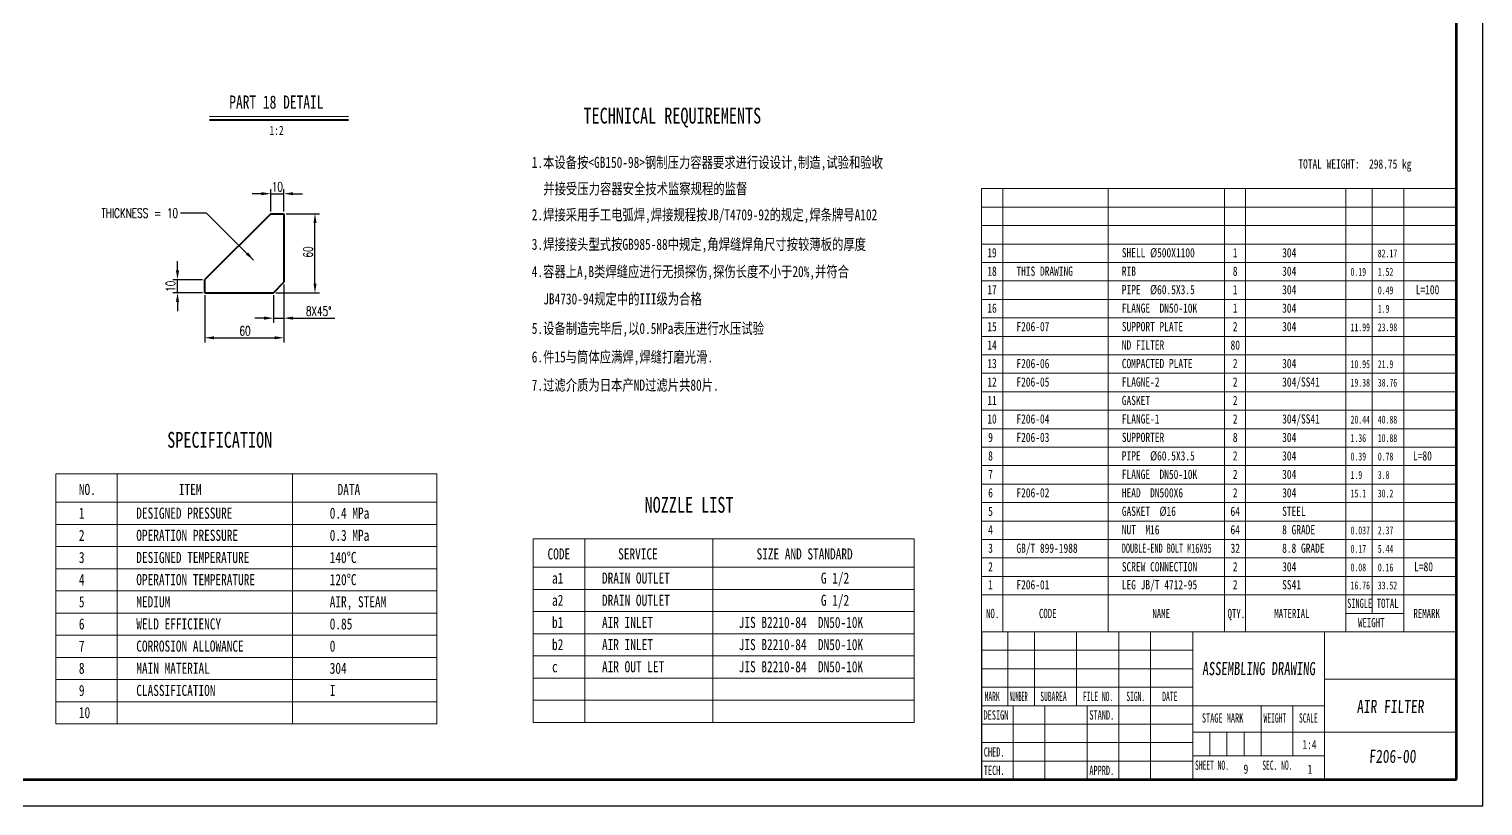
# Model space of a CAD drawing. Header units: millimetres. Extents: x 230 to 3594, y 464 to 2840.
# Drawn here: x 1390 to 3594, y 464 to 1642 of the extents above; entities that cross this region are included whole.
import ezdxf
from ezdxf.enums import TextEntityAlignment as Align

# ---------------------------------------------------------------- set-up
doc = ezdxf.new("R2010")
doc.units = ezdxf.units.MM
for name, color, linetype, lineweight in [('dimension', 2, 'Continuous', 15), ('Text', 2, 'Continuous', 15), ('thin', 3, 'Continuous', 15), ('wide', 7, 'Continuous', 40)]:
    doc.layers.add(name, color=color, linetype=linetype, lineweight=lineweight)
doc.styles.add('L-1', font='SimSun.ttf', dxfattribs={"width": 0.75})
doc.styles.get("Standard").update_dxf_attribs({"font": 'txt.shx', "width": 0.7})
doc.dimstyles.new('ISO-25', dxfattribs={"dimscale": 5.6, "dimtxt": 2.5, "dimasz": 2.5, "dimexe": 1.25, "dimexo": 0.625, "dimtad": 1, "dimdec": 3, "dimdsep": 46, "dimtxsty": 'Standard', "dimcen": 2.5, "dimazin": 2, "dimtfac": 1, "dimtdec": 3, "dimtmove": 0, "dimatfit": 3, "dimfxl": 0, "dimarcsym": 0})

# ---------------------------------------------------------------- blocks, each defined once
blk = doc.blocks.new('BTL')
at = {"layer": 'thin'}
for p, q in [((0, 0), (0, 168)), ((0, 168), (180, 168)), ((8, 0), (8, 168)), ((48, 0), (48, 168)), ((92, 0), (92, 168)), ((100, 0), (100, 168)), ((138, 0), (138, 168)), ((148, 7), (148, 168)), ((160, 0), (160, 168)), ((0, 161), (180, 161)), ((0, 154), (180, 154)), ((0, 147), (180, 147)), ((0, 140), (180, 140)), ((0, 133), (180, 133)), ((0, 126), (180, 126)), ((0, 119), (180, 119)), ((0, 112), (180, 112)), ((0, 105), (180, 105)), ((0, 98), (180, 98)), ((0, 91), (180, 91)), ((0, 84), (180, 84)), ((0, 77), (180, 77)), ((0, 70), (180, 70)), ((0, 63), (180, 63)), ((0, 56), (180, 56)), ((0, 49), (180, 49)), ((0, 42), (180, 42)), ((0, 35), (180, 35)), ((0, 28), (180, 28)), ((0, 21), (180, 21)), ((0, 14), (180, 14)), ((138, 7), (160, 7)), ((0, 0), (180, 0))]:
    blk.add_line(p, q, dxfattribs=at)
at = {"layer": 'Text', "style": 'L-1'}
for s, width, p in [('SINGLE', 0.6, (138.55, 9.04)), ('TOTAL', 0.7, (149.74, 9.04)), ('NO.', 0.7, (1.69, 5.2)), ('CODE', 0.7, (21.75, 5.2)), ('NAME', 0.7, (64.74, 5.2)), ('QTY.', 0.7, (93.23, 5.2)), ('MATERIAL', 0.7, (110.94, 5.2)), ('REMARK', 0.7, (163.69, 5.2)), ('WEIGHT', 0.7, (142.68, 1.76))]:
    blk.add_text(s, height=3.5, dxfattribs=dict(at, width=width)).set_placement(p)
blk = doc.blocks.new('A1-H')
at = {"lineweight": 60}
for p, q in [((806, -574), (806, 0)), ((0, -574), (806, -574))]:
    blk.add_line(p, q, dxfattribs=at)
blk.add_line((626, -518), (626, -574))
at = {"lineweight": 15}
for p, q in [((806, -518), (626, -518)), ((636, -518), (636, -546)), ((646, -518), (646, -546)), ((662, -518), (662, -546)), ((678, -518), (678, -546)), ((690, -518), (690, -546)), ((706, -518), (706, -574)), ((756, -518), (756, -574)), ((626, -525), (706, -525)), ((626, -532), (706, -532)), ((626, -539), (706, -539)), ((756, -536), (806, -536)), ((626, -546), (756, -546)), ((638, -546), (638, -574)), ((650, -546), (650, -574)), ((666, -546), (666, -574)), ((678, -546), (678, -574)), ((690, -546), (690, -574)), ((732, -546), (732, -565)), ((744, -546), (744, -565)), ((626, -553), (706, -553)), ((706, -556), (756, -556)), ((712.5, -556), (712.5, -565)), ((719, -556), (719, -565)), ((725.5, -556), (725.5, -565)), ((756, -556), (806, -556)), ((626, -560), (706, -560)), ((626, -567), (706, -567)), ((706, -565), (756, -565))]:
    blk.add_line(p, q, dxfattribs=at)
blk.add_lwpolyline([(-25, -584), (816, -584), (816, 10), (-25, 10)], close=True)
at = {"style": 'L-1'}
for s, width, p in [('MARK', 0.5, (627.15, -544.24)), ('NUMBER', 0.4, (636.6, -544.24)), ('SUBAREA', 0.5, (648.25, -544.24)), ('FILE NO.', 0.5, (664.45, -544.24)), ('SIGN.', 0.5, (680.85, -544.24)), ('DATE', 0.5, (694.47, -544.24)), ('DESIGN', 0.55, (626.73, -551.28)), ('STAND.', 0.55, (666.84, -551.28)), ('STAGE MARK', 0.55, (709.49, -552.41)), ('WEIGHT', 0.5, (732.85, -552.41)), ('SCALE', 0.5, (746.29, -552.41)), ('CHED.', 0.55, (626.84, -565.28)), ('SHEET NO.', 0.5, (706.91, -570.31)), ('SEC. NO.', 0.5, (732.4, -570.31)), ('TECH.', 0.55, (626.84, -572.28)), ('APPRD.', 0.55, (666.84, -572.28))]:
    blk.add_text(s, height=3.5, dxfattribs=dict(at, width=width)).set_placement(p)
at = {"style": 'L-1', "oblique": 3, "width": 0.75}
for tag, p in [('001', (728.97, -531.34)), ('NAME', (780.95, -546.3)), ('DRAWINGNO.', (781.74, -565.21))]:
    blk.add_attdef(tag, text='', height=5, dxfattribs=at).set_placement(p, align=Align.MIDDLE)
at = {"style": 'L-1', "width": 0.75}
for tag, p in [('002', (738.44, -560.75)), ('1:X', (750.28, -560.75)), ('003', (726.17, -570.08)), ('004', (750.44, -570.08))]:
    blk.add_attdef(tag, text='', height=3.5, dxfattribs=at).set_placement(p, align=Align.MIDDLE)
blk = doc.blocks.new('*D37')
at = {"layer": 'Defpoints', "color": 0}
for p in [(1776.3, 1392.2), (1756.3, 1361.8), (1776.3, 1361.8)]:
    blk.add_point(p, dxfattribs=at)
at = {"layer": 'dimension', "color": 0, "lineweight": -2}
for p, q in [((1742.3, 1392.2), (1728.3, 1392.2)), ((1756.3, 1365.3), (1756.3, 1399.2)), ((1756.3, 1392.2), (1776.3, 1392.2)), ((1776.3, 1365.3), (1776.3, 1399.2)), ((1790.3, 1392.2), (1804.3, 1392.2))]:
    blk.add_line(p, q, dxfattribs=at)
at = {"layer": 'dimension', "color": 0}
for points in [[(1742.3, 1394.5), (1742.3, 1389.8), (1756.3, 1392.2)], [(1790.3, 1394.5), (1790.3, 1389.8), (1776.3, 1392.2)]]:
    blk.add_solid(points, dxfattribs=at)
at = {"layer": 'dimension', "color": 0, "insert": (1766.3, 1402.7), "char_height": 14, "attachment_point": 5}
blk.add_mtext('10', dxfattribs=at)
blk = doc.blocks.new('*D38')
at = {"layer": 'Defpoints', "color": 0}
for p in [(1615, 1261.8), (1656.3, 1261.8), (1656.3, 1241.8)]:
    blk.add_point(p, dxfattribs=at)
at = {"layer": 'dimension', "color": 0, "lineweight": -2}
for p, q in [((1615, 1275.8), (1615, 1289.8)), ((1652.8, 1261.8), (1608, 1261.8)), ((1615, 1241.8), (1615, 1261.8)), ((1652.8, 1241.8), (1608, 1241.8)), ((1615, 1227.8), (1615, 1213.8))]:
    blk.add_line(p, q, dxfattribs=at)
at = {"layer": 'dimension', "color": 0}
for points in [[(1612.6, 1275.8), (1617.3, 1275.8), (1615, 1261.8)], [(1612.6, 1227.8), (1617.3, 1227.8), (1615, 1241.8)]]:
    blk.add_solid(points, dxfattribs=at)
at = {"layer": 'dimension', "color": 0, "insert": (1604.5, 1251.8), "char_height": 14, "attachment_point": 5, "rotation": 90}
blk.add_mtext('10', dxfattribs=at)
blk = doc.blocks.new('*D39')
at = {"layer": 'Defpoints', "color": 0}
for p in [(1776.3, 1257.8), (1656.3, 1241.8), (1776.3, 1173.7)]:
    blk.add_point(p, dxfattribs=at)
at = {"layer": 'dimension', "color": 0, "lineweight": -2}
for p, q in [((1656.3, 1238.3), (1656.3, 1166.7)), ((1776.3, 1254.3), (1776.3, 1166.7)), ((1670.3, 1173.7), (1762.3, 1173.7))]:
    blk.add_line(p, q, dxfattribs=at)
at = {"layer": 'dimension', "color": 0}
for points in [[(1670.3, 1176), (1670.3, 1171.3), (1656.3, 1173.7)], [(1762.3, 1176), (1762.3, 1171.3), (1776.3, 1173.7)]]:
    blk.add_solid(points, dxfattribs=at)
at = {"layer": 'dimension', "color": 0, "insert": (1717.4, 1184.2), "char_height": 14, "attachment_point": 5}
blk.add_mtext('60', dxfattribs=at)
blk = doc.blocks.new('*D40')
at = {"layer": 'Defpoints', "color": 0}
for p in [(1776.3, 1361.8), (1823.4, 1361.8), (1760.3, 1241.8)]:
    blk.add_point(p, dxfattribs=at)
at = {"layer": 'dimension', "color": 0, "lineweight": -2}
for p, q in [((1779.8, 1361.8), (1830.4, 1361.8)), ((1823.4, 1255.8), (1823.4, 1347.8)), ((1763.8, 1241.8), (1830.4, 1241.8))]:
    blk.add_line(p, q, dxfattribs=at)
at = {"layer": 'dimension', "color": 0}
for points in [[(1821.1, 1347.8), (1825.8, 1347.8), (1823.4, 1361.8)], [(1821.1, 1255.8), (1825.8, 1255.8), (1823.4, 1241.8)]]:
    blk.add_solid(points, dxfattribs=at)
at = {"layer": 'dimension', "color": 0, "insert": (1812.9, 1303.8), "char_height": 14, "attachment_point": 5, "rotation": 90}
blk.add_mtext('60', dxfattribs=at)
blk = doc.blocks.new('*D41')
at = {"layer": 'Defpoints', "color": 0}
for p in [(1760.3, 1241.8), (1776.3, 1254.3), (1776.3, 1203.5)]:
    blk.add_point(p, dxfattribs=at)
at = {"layer": 'dimension', "color": 0, "lineweight": -2}
for p, q in [((1760.3, 1238.3), (1760.3, 1196.5)), ((1776.3, 1250.8), (1776.3, 1196.5)), ((1746.3, 1203.5), (1732.3, 1203.5)), ((1760.3, 1203.5), (1776.3, 1203.5)), ((1790.3, 1203.5), (1853.7, 1203.5))]:
    blk.add_line(p, q, dxfattribs=at)
at = {"layer": 'dimension', "color": 0}
for points in [[(1746.3, 1205.8), (1746.3, 1201.1), (1760.3, 1203.5)], [(1790.3, 1205.8), (1790.3, 1201.1), (1776.3, 1203.5)]]:
    blk.add_solid(points, dxfattribs=at)
at = {"layer": 'dimension', "color": 0, "insert": (1829, 1214), "char_height": 14, "attachment_point": 5}
blk.add_mtext('8X45%%D', dxfattribs=at)

msp = doc.modelspace()

# ---------------------------------------------------------------- linework, layer by layer
at = {"layer": 'thin'}
for p, q in [((1663.5798, 1509.1309), (1874.3849, 1509.1309)), ((2008.1925, 967.4038), (1430.5309, 967.4038)), ((1430.5309, 588.2038), (1430.5309, 967.4038)), ((1523.507, 588.2038), (1523.507, 967.4038)), ((1789.4926, 588.2038), (1789.4926, 967.4038)), ((2008.1925, 588.2038), (2008.1925, 967.4038)), ((2008.1925, 924.2038), (1430.5309, 924.2038)), ((2008.1925, 890.6038), (1430.5309, 890.6038)), ((2154.2529, 590.5244), (2154.2529, 868.9244)), ((2731.9145, 868.9244), (2154.2529, 868.9244)), ((2232.4946, 590.5244), (2232.4946, 868.9244)), ((2426.3217, 590.5244), (2426.3217, 868.9244)), ((2731.9145, 590.5244), (2731.9145, 868.9244)), ((2008.1925, 857.0038), (1430.5309, 857.0038)), ((2008.1925, 823.4038), (1430.5309, 823.4038)), ((2731.9145, 825.7244), (2154.2529, 825.7244)), ((2008.1925, 789.8038), (1430.5309, 789.8038)), ((2731.9145, 792.1244), (2154.2529, 792.1244)), ((2008.1925, 756.2038), (1430.5309, 756.2038)), ((2731.9145, 758.5244), (2154.2529, 758.5244)), ((2008.1925, 722.6038), (1430.5309, 722.6038)), ((2731.9145, 724.9244), (2154.2529, 724.9244)), ((2008.1925, 689.0038), (1430.5309, 689.0038)), ((2731.9145, 691.3244), (2154.2529, 691.3244)), ((2008.1925, 655.4038), (1430.5309, 655.4038)), ((2731.9145, 657.7244), (2154.2529, 657.7244)), ((2008.1925, 621.8038), (1430.5309, 621.8038)), ((2731.9145, 624.1244), (2154.2529, 624.1244)), ((2008.1925, 588.2038), (1430.5309, 588.2038)), ((2731.9145, 590.5244), (2154.2529, 590.5244))]:
    msp.add_line(p, q, dxfattribs=at)
at = {"layer": 'wide'}
for p, q in [((1663.5798, 1504.1309), (1874.3849, 1504.1309)), ((1756.2788, 1361.826), (1656.2788, 1261.826)), ((1756.2788, 1361.826), (1776.2788, 1361.826)), ((1776.2788, 1361.826), (1776.2788, 1257.826)), ((1656.2788, 1241.826), (1656.2788, 1261.826)), ((1760.2788, 1241.826), (1776.2788, 1257.826)), ((1656.2788, 1241.826), (1760.2788, 1241.826))]:
    msp.add_line(p, q, dxfattribs=at)

# ---------------------------------------------------------------- block references
ref = msp.add_blockref('A1-H', (329.8996, 2799.8566), dxfattribs=dict(xscale=4, yscale=4, zscale=4))
ref.add_attrib('NAME', 'AIR FILTER', dxfattribs={"color": 62, "height": 20, "style": 'L-1', "oblique": 3, "width": 0.75}).set_placement((3453.7186, 614.6458), align=Align.MIDDLE)
ref.add_attrib('DRAWINGNO.', 'F206-00', dxfattribs={"color": 62, "height": 20, "style": 'L-1', "oblique": 3, "width": 0.75}).set_placement((3456.8692, 539.0035), align=Align.MIDDLE)
ref.add_attrib('003', '9', dxfattribs={"color": 62, "height": 14, "style": 'L-1', "width": 0.75}).set_placement((3234.5801, 519.5304), align=Align.MIDDLE)
ref.add_attrib('004', '1', dxfattribs={"color": 62, "height": 14, "style": 'L-1', "width": 0.75}).set_placement((3331.6468, 519.5304), align=Align.MIDDLE)
ref.add_attrib('1:X', '1:4', dxfattribs={"color": 62, "height": 14, "style": 'L-1', "width": 0.75}).set_placement((3331.0021, 556.8387), align=Align.MIDDLE)
ref.add_attrib('001', 'ASSEMBLING DRAWING', dxfattribs={"color": 62, "height": 20, "style": 'L-1', "oblique": 3, "width": 0.7}).set_placement((3254.1421, 672.1383), align=Align.MIDDLE)
at = {"layer": 'Text', "xscale": 4, "yscale": 4, "zscale": 4}
msp.add_blockref('BTL', (2833.8996, 727.8566), dxfattribs=at)

# ---------------------------------------------------------------- texts
at = {"layer": 'dimension', "insert": (1615.7926, 1355.7109), "char_height": 14, "attachment_point": 9}
msp.add_mtext('THICKNESS = 10', dxfattribs=at)
at = {"layer": 'Text', "style": 'L-1'}
for s, height, width, p in [('PART 18 DETAIL', 20, 0.75, (1693.4311, 1521.0782)), ('TECHNICAL REQUIREMENTS', 24, 0.75, (2230.4231, 1498.4956)), ('1:2', 14, 0.75, (1754.4138, 1481.2027)), ('1.本设备按<GB150-98>钢制压力容器要求进行设设计,制造,试验和验收', 16.8, 0.75, (2151.9896, 1431.2745)), ('TOTAL WEIGHT:  298.75 kg', 14, 0.75, (3314.1276, 1430.2825)), ('并接受压力容器安全技术监察规程的监督', 16.8, 0.75, (2169.4584, 1391.343)), ('2.焊接采用手工电弧焊,焊接规程按JB/T4709-92的规定,焊条牌号A102', 16.8, 0.75, (2151.9896, 1351.7932)), ('3.焊接接头型式按GB985-88中规定,角焊缝焊角尺寸按较薄板的厚度', 16.8, 0.75, (2151.9896, 1307.0679)), ('19', 14, 0.75, (2842.5444, 1295.6637)), ('SHELL %%C500X1100', 14, 0.75, (3046.4923, 1295.6637)), ('1', 14, 0.75, (3214.7812, 1295.6637)), ('304', 14, 0.75, (3289.5349, 1295.6637)), ('82.17', 12, 0.6, (3434.5553, 1295.6637)), ('4.容器上A,B类焊缝应进行无损探伤,探伤长度不小于20%,并符合', 16.8, 0.75, (2151.9896, 1265.6657)), ('18', 14, 0.75, (2842.5444, 1267.6637)), ('THIS DRAWING', 14, 0.75, (2886.7001, 1267.6637)), ('RIB', 14, 0.75, (3046.4923, 1267.6637)), ('8', 14, 0.75, (3214.7812, 1267.6637)), ('304', 14, 0.75, (3289.5349, 1267.6637)), ('0.19', 12, 0.6, (3393.2753, 1267.6637)), ('1.52', 12, 0.6, (3434.5553, 1267.6637)), ('JB4730-94规定中的III级为合格', 16.8, 0.75, (2169.4584, 1224.2636)), ('17', 14, 0.75, (2842.5444, 1239.6637)), ('PIPE  %%C60.5X3.5', 14, 0.75, (3046.4923, 1239.6637)), ('1', 14, 0.75, (3214.7812, 1239.6637)), ('304', 14, 0.75, (3289.5349, 1239.6637)), ('0.49', 12, 0.6, (3434.5553, 1239.6637)), ('L=100', 14, 0.75, (3492.086, 1239.6637)), ('16', 14, 0.75, (2842.5444, 1211.6637)), ('FLANGE  DN50-10K', 14, 0.75, (3046.4923, 1211.6637)), ('1', 14, 0.75, (3214.7812, 1211.6637)), ('304', 14, 0.75, (3289.5349, 1211.6637)), ('1.9', 12, 0.6, (3434.5553, 1211.6637)), ('5.设备制造完毕后,以0.5MPa表压进行水压试验', 16.8, 0.75, (2151.9896, 1179.5381)), ('15', 14, 0.75, (2842.5444, 1183.6637)), ('F206-07', 14, 0.75, (2886.7001, 1183.6637)), ('SUPPORT PLATE', 14, 0.75, (3046.4923, 1183.6637)), ('2', 14, 0.75, (3214.7812, 1183.6637)), ('304', 14, 0.75, (3289.5349, 1183.6637)), ('11.99', 12, 0.6, (3393.2753, 1183.6637)), ('23.98', 12, 0.6, (3434.5553, 1183.6637)), ('14', 14, 0.75, (2842.5444, 1155.6637)), ('ND FILTER ', 14, 0.75, (3046.4923, 1155.6637)), ('80', 14, 0.75, (3211.3618, 1155.6637)), ('6.件15与筒体应满焊,焊缝打磨光滑.', 16.8, 0.75, (2151.9896, 1136.294)), ('13', 14, 0.75, (2842.5444, 1127.6637)), ('F206-06', 14, 0.75, (2886.7001, 1127.6637)), ('COMPACTED PLATE', 14, 0.75, (3046.4923, 1127.6637)), ('2', 14, 0.75, (3214.7812, 1127.6637)), ('304', 14, 0.75, (3289.5349, 1127.6637)), ('10.95', 12, 0.6, (3393.2753, 1127.6637)), ('21.9', 12, 0.6, (3434.5553, 1127.6637)), ('7.过滤介质为日本产ND过滤片共80片.', 16.8, 0.75, (2151.9896, 1093.5789)), ('12', 14, 0.75, (2842.5444, 1099.6637)), ('F206-05', 14, 0.75, (2886.7001, 1099.6637)), ('FLAGNE-2', 14, 0.75, (3046.4923, 1099.6637)), ('2', 14, 0.75, (3214.7812, 1099.6637)), ('304/SS41', 14, 0.75, (3289.5349, 1099.6637)), ('19.38', 12, 0.6, (3393.2753, 1099.6637)), ('38.76', 12, 0.6, (3434.5553, 1099.6637)), ('11', 14, 0.75, (2842.5444, 1071.6637)), ('GASKET', 14, 0.75, (3046.4923, 1071.6637)), ('2', 14, 0.75, (3214.7812, 1071.6637)), ('FLANGE-1', 14, 0.75, (3046.4923, 1043.6637)), ('304/SS41', 14, 0.75, (3289.5349, 1043.6637)), ('10', 14, 0.75, (2842.5444, 1043.6637)), ('F206-04', 14, 0.75, (2886.7001, 1043.6637)), ('2', 14, 0.75, (3214.7812, 1043.6637)), ('20.44', 12, 0.6, (3393.2753, 1043.6637)), ('40.88', 12, 0.6, (3434.5553, 1043.6637)), ('SPECIFICATION', 24, 0.75, (1599.3552, 1006.9322)), ('9', 14, 0.75, (2843.9026, 1015.6637)), ('F206-03', 14, 0.75, (2886.7001, 1015.6637)), ('SUPPORTER', 14, 0.75, (3046.4923, 1015.6637)), ('8', 14, 0.75, (3214.7812, 1015.6637)), ('304', 14, 0.75, (3289.5349, 1015.6637)), ('1.36', 12, 0.6, (3393.2753, 1015.6637)), ('10.88', 12, 0.6, (3434.5553, 1015.6637)), ('8', 14, 0.75, (2843.9026, 987.6637)), ('PIPE  %%C60.5X3.5', 14, 0.75, (3046.4923, 987.6637)), ('2', 14, 0.75, (3214.7812, 987.6637)), ('304', 14, 0.75, (3289.5349, 987.6637)), ('0.39', 12, 0.6, (3393.2753, 987.6637)), ('0.78', 12, 0.6, (3434.5553, 987.6637)), ('L=80', 14, 0.75, (3487.9339, 987.6637)), ('7', 14, 0.75, (2843.9026, 959.6637)), ('FLANGE  DN50-10K', 14, 0.75, (3046.4923, 959.6637)), ('2', 14, 0.75, (3214.7812, 959.6637)), ('304', 14, 0.75, (3289.5349, 959.6637)), ('1.9', 12, 0.6, (3393.2753, 959.6637)), ('3.8', 12, 0.6, (3434.5553, 959.6637)), ('NO.', 16.8, 0.75, (1465.4555, 935.314)), ('ITEM', 16.8, 0.75, (1617.0176, 935.314)), ('DATA', 16.8, 0.75, (1857.6324, 935.314)), ('NOZZLE LIST', 24, 0.75, (2323.0772, 908.4528)), ('6', 14, 0.75, (2843.9026, 931.6637)), ('F206-02', 14, 0.75, (2886.7001, 931.6637)), ('HEAD  DN500X6', 14, 0.75, (3046.4923, 931.6637)), ('2', 14, 0.75, (3214.7812, 931.6637)), ('304', 14, 0.75, (3289.5349, 931.6637)), ('15.1', 12, 0.6, (3393.2753, 931.6637)), ('30.2', 12, 0.6, (3434.5553, 931.6637)), ('1', 16.8, 0.75, (1465.4555, 899.3814)), ('DESIGNED PRESSURE', 16.8, 0.75, (1552.505, 899.3814)), ('0.4 MPa', 16.8, 0.75, (1845.7125, 899.3814)), ('5', 14, 0.75, (2843.9026, 903.6637)), ('GASKET  %%C16', 14, 0.75, (3046.4923, 903.6637)), ('64', 14, 0.75, (3211.2245, 903.6637)), ('STEEL', 14, 0.75, (3289.5349, 903.6637)), ('2', 16.8, 0.75, (1465.4555, 865.7814)), ('OPERATION PRESSURE', 16.8, 0.75, (1552.505, 865.7814)), ('0.3 MPa', 16.8, 0.75, (1845.7125, 865.7814)), ('4', 14, 0.75, (2843.9026, 875.6637)), ('NUT  M16', 14, 0.75, (3046.4923, 875.6637)), ('64', 14, 0.75, (3211.2245, 875.6637)), ('8 GRADE', 14, 0.75, (3289.5349, 875.6637)), ('0.037', 12, 0.6, (3393.2753, 875.6637)), ('2.37', 12, 0.6, (3434.5553, 875.6637)), ('3', 14, 0.75, (2843.9026, 847.6637)), ('GB/T 899-1988', 14, 0.75, (2886.7001, 847.6637)), ('DOUBLE-END BOLT M16X95', 14, 0.65, (3046.4923, 847.6637)), ('32', 14, 0.75, (3211.3586, 847.6637)), ('8.8 GRADE', 14, 0.75, (3289.5349, 847.6637)), ('3', 16.8, 0.75, (1465.4555, 832.1814)), ('DESIGNED TEMPERATURE', 16.8, 0.75, (1552.505, 832.1814)), ('140%%dC', 16.8, 0.75, (1845.7125, 832.1814)), ('CODE', 16.8, 0.75, (2175.9322, 837.5453)), ('SERVICE', 16.8, 0.75, (2282.9884, 837.5453)), ('SIZE AND STANDARD', 16.8, 0.75, (2492.7694, 837.5453)), ('0.17', 12, 0.6, (3393.2753, 847.6637)), ('5.44', 12, 0.6, (3434.5553, 847.6637)), ('OPERATION TEMPERATURE', 16.8, 0.75, (1552.505, 798.5814)), ('120%%DC', 16.8, 0.75, (1845.7125, 798.5814)), ('a1', 16.8, 0.75, (2182.7312, 800.9019)), ('DRAIN OUTLET', 16.8, 0.75, (2258.4722, 800.9019)), ('G 1/2', 16.8, 0.75, (2590.3198, 800.9019)), ('2', 14, 0.75, (2843.9026, 819.5097)), ('SCREW CONNECTION', 14, 0.75, (3046.4923, 819.5097)), ('2', 14, 0.75, (3214.7812, 819.5097)), ('304', 14, 0.75, (3289.5349, 819.5097)), ('0.08', 12, 0.6, (3393.2753, 819.5097)), ('0.16', 12, 0.6, (3434.5553, 819.5097)), ('L=80', 14, 0.75, (3489.6525, 819.5097)), ('4', 16.8, 0.75, (1465.4555, 798.5814)), ('1', 14, 0.75, (2843.9026, 792.2458)), ('F206-01', 14, 0.75, (2886.7001, 792.2458)), ('LEG JB/T 4712-95', 14, 0.75, (3046.4923, 792.2458)), ('2', 14, 0.75, (3214.7812, 792.2458)), ('SS41', 14, 0.75, (3289.5349, 792.2458)), ('16.76', 12, 0.6, (3393.2753, 792.2458)), ('33.52', 12, 0.6, (3434.5553, 792.2458)), ('5', 16.8, 0.75, (1465.4555, 764.9814)), ('MEDIUM', 16.8, 0.75, (1552.505, 764.9814)), ('AIR, STEAM', 16.8, 0.75, (1845.7125, 764.9814)), ('a2', 16.8, 0.75, (2182.7312, 767.3019)), ('DRAIN OUTLET', 16.8, 0.75, (2258.4722, 767.3019)), ('G 1/2', 16.8, 0.75, (2590.3198, 767.3019)), ('b1', 16.8, 0.75, (2182.7312, 733.7019)), ('AIR INLET', 16.8, 0.75, (2258.4722, 733.7019)), ('JIS B2210-84  DN50-10K', 16.8, 0.75, (2465.7631, 733.7019)), ('6', 16.8, 0.75, (1465.4555, 731.3814)), ('WELD EFFICIENCY', 16.8, 0.75, (1552.505, 731.3814)), ('0.85', 16.8, 0.75, (1845.7125, 731.3814)), ('7', 16.8, 0.75, (1465.4555, 697.7814)), ('CORROSION ALLOWANCE', 16.8, 0.75, (1552.505, 697.7814)), ('0', 16.8, 0.75, (1845.7125, 697.7814)), ('b2', 16.8, 0.75, (2182.7312, 700.1019)), ('AIR INLET', 16.8, 0.75, (2258.4722, 700.1019)), ('JIS B2210-84  DN50-10K', 16.8, 0.75, (2465.7631, 700.1019)), ('AIR OUT LET', 16.8, 0.75, (2258.4722, 666.5019)), ('JIS B2210-84  DN50-10K', 16.8, 0.75, (2465.7631, 666.5019)), ('8', 16.8, 0.75, (1465.4555, 664.1814)), ('MAIN MATERIAL', 16.8, 0.75, (1552.505, 664.1814)), ('304', 16.8, 0.75, (1845.7125, 664.1814)), ('c', 16.8, 0.75, (2182.7312, 666.5019)), ('9', 16.8, 0.75, (1465.4555, 630.5814)), ('CLASSIFICATION', 16.8, 0.75, (1552.505, 630.5814)), ('I', 16.8, 0.75, (1845.7125, 630.5814)), ('10', 16.8, 0.75, (1465.4555, 596.9814))]:
    msp.add_text(s, height=height, dxfattribs=dict(at, width=width)).set_placement(p)

# ---------------------------------------------------------------- dimensions: what is measured, and where the dimension line sits
at = {"layer": 'dimension'}
dim = msp.add_linear_dim(base=(1776.2788, 1392.1638), p1=(1756.2788, 1361.826), p2=(1776.2788, 1361.826), text='10', dimstyle='ISO-25', dxfattribs=at)
dim.commit()
dim.dimension.update_dxf_attribs({"geometry": '*D37', "text_midpoint": (1766.2788, 1402.6638)})
dim = msp.add_linear_dim(base=(1823.4456, 1361.826), p1=(1760.2788, 1241.826), p2=(1776.2788, 1361.826), angle=90, text='60', dimstyle='ISO-25', dxfattribs=at)
dim.commit()
dim.dimension.update_dxf_attribs({"geometry": '*D40', "text_midpoint": (1823.4456, 1303.7697), "dimtype": 160})
dim = msp.add_linear_dim(base=(1614.9587, 1261.826), p1=(1656.2788, 1241.826), p2=(1656.2788, 1261.826), angle=90, text='10', dimstyle='ISO-25', dxfattribs=at)
dim.commit()
dim.dimension.update_dxf_attribs({"geometry": '*D38', "text_midpoint": (1604.4587, 1251.826)})
for base, p1, p2, text, picture, middle in [((1776.2788, 1173.6709), (1656.2788, 1241.826), (1776.2788, 1257.826), '60', '*D39', (1717.4107, 1173.6709)), ((1776.2788, 1203.4701), (1760.2788, 1241.826), (1776.2788, 1254.326), '8X45%%D', '*D41', (1829.0121, 1203.4701))]:
    dim = msp.add_linear_dim(base=base, p1=p1, p2=p2, text=text, dimstyle='ISO-25', dxfattribs=at)
    dim.commit()
    dim.dimension.update_dxf_attribs({"geometry": picture, "text_midpoint": middle, "dimtype": 160})

# ---------------------------------------------------------------- leaders
at = {"layer": 'dimension', "annotation_type": 0, "has_hookline": 1, "hookline_direction": 1, "text_width": 125.7667}
msp.add_leader([(1730.3175, 1291.6143), (1658.7716, 1362.7109), (1619.2926, 1362.7109)], dimstyle='ISO-25', override={"dimgap": 0.625, "dimtad": 0}, dxfattribs=at)

doc.saveas('drawing.dxf')
